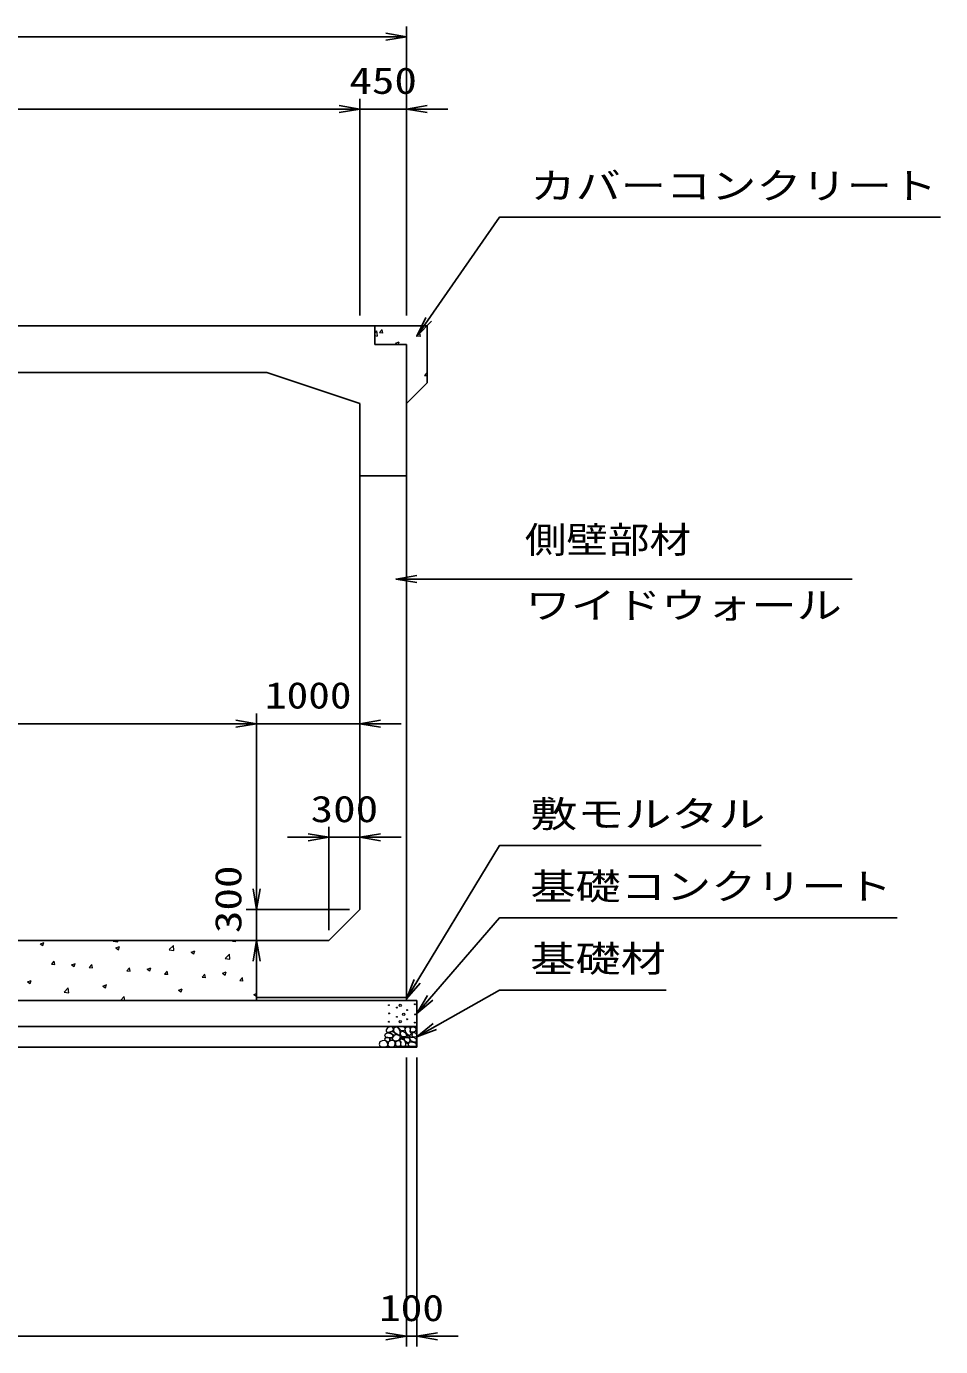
# Model space of a CAD drawing. Units: millimetres at full size. Extents: x 0 to 84100, y 0 to 59400.
# Drawn here: x 44822 to 53671, y 31520 to 44300 of the extents above; entities that cross this region are included whole.
import ezdxf
from ezdxf.enums import TextEntityAlignment as Align

# ---------------------------------------------------------------- set-up
doc = ezdxf.new("R2010")
doc.units = ezdxf.units.MM
for name, color, linetype, lineweight in [('D-DCR-HCHn', 4, 'Continuous', 9), ('D-STR-DIM', 7, 'Continuous', 25), ('D-STR-STRn', 1, 'Continuous', 25), ('D-STR-TXT', 7, 'Continuous', 25)]:
    doc.layers.add(name, color=color, linetype=linetype, lineweight=lineweight)
doc.styles.add('ＭＳ ゴシック', font='')
doc.styles.get('ＭＳ ゴシック').set_extended_font_data('MS Gothic')

# ---------------------------------------------------------------- blocks, each defined once
blk = doc.blocks.new('open_arrow')
at = {"color": 0, "linetype": 'Continuous', "lineweight": -2}
blk.add_lwpolyline([(7.5, 1.25), (0, 0), (7.5, -1.25)], dxfattribs=at)

msp = doc.modelspace()

# ---------------------------------------------------------------- linework, layer by layer
at = {"layer": 'D-DCR-HCHn'}
for p, q in [((48195, 41331.415), (48214.395, 41351.629)), ((48195, 41306.77), (48220.151, 41302.87)), ((48220.057, 41303.274), (48214.445, 41351.518)), ((48240.464, 41335.635), (48270.828, 41332.978)), ((48241.006, 41335.643), (48265.496, 41364.83)), ((48270.98, 41331.53), (48265.106, 41363.373)), ((48604.832, 41303.757), (48635.196, 41301.1)), ((48605.376, 41303.765), (48629.866, 41332.951)), ((48635.348, 41299.65), (48629.474, 41331.492)), ((48394.607, 41232.205), (48412.703, 41220)), ((48394.795, 41232.237), (48430.365, 41245.891)), ((48421.496, 41220), (48430.206, 41245.958)), ((48697.836, 41027.675), (48700, 41026.215)), ((48698.025, 41027.706), (48700, 41028.464)), ((48675.318, 40921.643), (48700, 40919.484)), ((48675.862, 40921.651), (48700, 40950.417)), ((48700, 40949.144), (48699.957, 40949.378)), ((44956.819, 35419.56), (44982.088, 35402.516)), ((44957.018, 35419.577), (44992.588, 35433.231)), ((44982.112, 35402.614), (44992.413, 35433.312)), ((45662.727, 35446.594), (45665.996, 35450)), ((45662.86, 35446.097), (45708.04, 35439.089)), ((45707.955, 35439.489), (45706.732, 35450)), ((46204.885, 35362.509), (46244.453, 35403.747)), ((46250.113, 35355.404), (46244.501, 35403.649)), ((46817.657, 35444.969), (46848.021, 35442.312)), ((46818.21, 35444.971), (46822.43, 35450)), ((46848.129, 35440.871), (46846.445, 35450)), ((45686.881, 35378.875), (45712.15, 35361.831)), ((45687.081, 35378.892), (45722.65, 35392.546)), ((45712.174, 35361.93), (45722.474, 35392.628)), ((46205.018, 35362.011), (46250.198, 35355.004)), ((46416.942, 35338.191), (46442.211, 35321.146)), ((46417.144, 35338.207), (46452.713, 35351.861)), ((46442.235, 35321.245), (46452.536, 35351.943)), ((46747.043, 35278.424), (46786.611, 35319.662)), ((46747.177, 35277.925), (46792.356, 35270.918)), ((46792.271, 35271.32), (46786.659, 35319.564)), ((45066.302, 35222.246), (45096.666, 35219.589)), ((45066.851, 35222.249), (45091.341, 35251.435)), ((45096.773, 35218.16), (45090.9, 35250.003)), ((45260.048, 35215.03), (45285.317, 35197.986)), ((45260.248, 35215.046), (45295.818, 35228.7)), ((45285.341, 35198.084), (45295.641, 35228.782)), ((45430.67, 35190.368), (45461.034, 35187.711)), ((45431.22, 35190.37), (45455.71, 35219.557)), ((45461.141, 35186.279), (45455.267, 35218.122)), ((45795.038, 35158.49), (45825.402, 35155.833)), ((45795.589, 35158.492), (45820.079, 35187.679)), ((45825.509, 35154.399), (45819.635, 35186.242)), ((45990.11, 35174.345), (46015.379, 35157.301)), ((45990.311, 35174.361), (46025.88, 35188.015)), ((46015.402, 35157.4), (46025.703, 35188.098)), ((46159.959, 35126.614), (46184.449, 35155.8)), ((46189.876, 35122.518), (46184.003, 35154.361)), ((46720.374, 35133.676), (46755.943, 35147.33)), ((46745.464, 35116.715), (46755.764, 35147.413)), ((44833.215, 35051.184), (44858.484, 35034.14)), ((44833.415, 35051.201), (44868.985, 35064.854)), ((44858.508, 35034.238), (44868.808, 35064.936)), ((45563.478, 35010.515), (45599.047, 35024.169)), ((45588.569, 34993.554), (45598.87, 35024.252)), ((46159.406, 35126.612), (46189.77, 35123.955)), ((46523.774, 35094.733), (46554.138, 35092.077)), ((46524.328, 35094.736), (46548.818, 35123.922)), ((46554.244, 35090.638), (46548.37, 35122.48)), ((46720.171, 35133.66), (46745.44, 35116.616)), ((46888.143, 35062.855), (46918.507, 35060.199)), ((46888.697, 35062.858), (46913.187, 35092.044)), ((46918.612, 35058.757), (46912.738, 35090.6)), ((45187.919, 34951.741), (45227.486, 34992.979)), ((45188.051, 34951.246), (45233.231, 34944.239)), ((45233.146, 34944.638), (45227.534, 34992.882)), ((45563.277, 35010.499), (45588.546, 34993.455)), ((45732.325, 34870), (45769.644, 34908.894)), ((45774.206, 34870), (45769.692, 34908.798)), ((46293.338, 34969.815), (46318.607, 34952.77)), ((46293.541, 34969.83), (46329.11, 34983.484)), ((46318.631, 34952.869), (46328.931, 34983.567)), ((47023.4, 34929.13), (47048.669, 34912.086)), ((47023.603, 34929.145), (47050, 34939.278)), ((47048.692, 34912.185), (47050, 34916.082))]:
    msp.add_line(p, q, dxfattribs=at)
for points in [[(48322.403, 34470.331), (48332.105, 34475.079), (48339.11, 34483.822), (48339.281, 34495.084), (48335.058, 34505.627), (48319.811, 34507.625), (48304.946, 34508.018), (48290.519, 34502.512), (48288.151, 34493.273), (48300.46, 34482.195), (48315.445, 34473.15)], [(48306.628, 34511.832), (48301.312, 34516.874), (48294.524, 34525.68), (48292.855, 34533.275), (48296.856, 34547.685), (48310.912, 34558.67), (48331.093, 34557.89), (48358.302, 34543.001), (48367.914, 34530.757), (48364.848, 34516.784), (48355.222, 34510.04), (48346.401, 34509.145), (48332.637, 34509.524), (48319.192, 34511.002)], [(48367.988, 34579.601), (48374.036, 34585.086), (48375.103, 34590.792), (48371.586, 34603.305), (48361.29, 34617.61), (48338.996, 34616.105), (48317.429, 34605.811), (48302.805, 34585.597), (48304.979, 34572.456), (48311.98, 34565.716), (48323.231, 34563.215), (48339.489, 34567.483), (48360.711, 34574.481)], [(48350.029, 34485.265), (48345.817, 34488.446), (48342.314, 34493.505), (48342.19, 34500.431), (48346.586, 34506.067), (48354.231, 34507.977), (48360.644, 34506.179), (48362.296, 34500.442), (48363.104, 34494.835), (48362.119, 34487.456), (48356.025, 34484.127)], [(48395.202, 34545.711), (48393.546, 34539.566), (48387.989, 34535.193), (48375.81, 34533.302), (48364.695, 34539.802), (48354.408, 34549.138), (48345.142, 34557.333), (48345.365, 34563.462), (48351.264, 34568.875), (48365.797, 34570.356), (48378.53, 34564.383), (48387.989, 34555.165), (48392.719, 34550.556)], [(48386.797, 34479.533), (48422.171, 34486.129), (48437.218, 34498.266), (48441.97, 34517.263), (48427.287, 34531.629), (48398.677, 34539.69), (48377.03, 34526.761), (48363.039, 34509.347), (48366.998, 34491.67)], [(48426.553, 34536.214), (48439.311, 34540.569), (48440.575, 34568.678), (48427.488, 34597.359), (48410.552, 34613.536), (48378.597, 34607.032), (48375.867, 34571.913), (48386.184, 34559.876), (48414.261, 34544.301)], [(48491.015, 34558.431), (48502.573, 34530.693), (48493.327, 34519.136), (48465.589, 34519.136), (48454.032, 34523.759), (48442.475, 34539.939), (48442.475, 34553.808), (48454.032, 34572.299), (48467.901, 34574.611)], [(48456.815, 34500.551), (48446.114, 34509.112), (48450.394, 34515.533), (48465.376, 34515.533), (48471.796, 34513.393), (48476.077, 34504.832), (48469.656, 34498.411)], [(48488.918, 34477.009), (48478.217, 34502.692), (48486.778, 34513.393), (48512.461, 34513.393), (48523.162, 34509.112), (48533.863, 34494.131), (48533.863, 34481.289), (48523.162, 34464.167), (48510.321, 34462.027)], [(48530.31, 34613.906), (48537.244, 34593.102), (48534.933, 34569.988), (48551.113, 34544.562), (48530.31, 34533.005), (48507.195, 34544.562), (48493.327, 34563.053), (48488.704, 34593.102), (48493.327, 34609.283), (48507.195, 34616.217)], [(48525.687, 34533.005), (48537.244, 34523.759), (48532.621, 34516.824), (48516.441, 34516.824), (48509.507, 34519.136), (48504.884, 34528.382), (48511.818, 34535.316)], [(48548.845, 34477.009), (48531.723, 34502.692), (48533.863, 34509.112), (48557.406, 34515.533), (48578.808, 34513.393), (48593.79, 34500.551), (48595.93, 34485.57), (48593.79, 34470.588), (48576.668, 34466.308)], [(48548.802, 34611.594), (48569.605, 34616.217), (48588.096, 34606.971), (48590.408, 34586.168), (48585.785, 34569.988), (48562.67, 34563.053), (48546.49, 34563.053), (48539.556, 34574.611), (48539.556, 34600.037)], [(48592.719, 34553.808), (48599.654, 34533.005), (48590.408, 34519.136), (48567.293, 34516.824), (48551.512, 34523.599), (48558.048, 34539.939), (48553.425, 34549.185), (48562.67, 34558.431), (48576.539, 34563.053)], [(48290.028, 34422.493), (48305.163, 34424.274), (48315.134, 34429.787), (48319.165, 34442.722), (48319.055, 34454.963), (48309.828, 34471.678), (48291.758, 34482.822), (48264.269, 34478.403), (48242.547, 34470.334), (48237.357, 34446.125), (48241.97, 34428.257), (48263.116, 34422.877)], [(48387.648, 34473.637), (48372.694, 34482.556), (48346.56, 34482.292), (48325.07, 34463.525), (48321.357, 34434.899), (48335.147, 34424.245), (48371.902, 34421.871), (48388.269, 34431.633), (48392.828, 34454.06)], [(48435.412, 34427.783), (48416.15, 34423.503), (48399.028, 34432.064), (48396.888, 34451.326), (48399.032, 34474.878), (48422.571, 34482.327), (48437.553, 34478.603), (48443.973, 34462.027), (48443.973, 34438.484)], [(48452.534, 34425.643), (48446.114, 34444.905), (48448.254, 34466.308), (48433.272, 34489.85), (48452.534, 34500.551), (48473.937, 34489.85), (48486.778, 34472.728), (48491.059, 34444.905), (48486.778, 34429.924), (48473.937, 34423.503)], [(48493.199, 34429.924), (48493.199, 34455.606), (48503.9, 34462.027), (48514.601, 34455.606), (48516.741, 34440.625), (48514.601, 34427.783), (48499.619, 34423.503)], [(48540.284, 34423.503), (48525.302, 34429.924), (48521.022, 34451.326), (48529.583, 34466.308), (48544.565, 34470.588), (48563.827, 34468.448), (48585.229, 34459.887), (48595.93, 34447.045), (48595.93, 34432.064), (48589.51, 34423.503), (48563.827, 34425.643)]]:
    msp.add_lwpolyline(points, close=True, dxfattribs=at)
msp.add_lwpolyline([(48456.568, 34618.547), (48473.907, 34616.446), (48485.742, 34608.701), (48485.374, 34589.819), (48479.486, 34576.087), (48464.975, 34576.185), (48444.893, 34579.153), (48435.201, 34593.689), (48425.918, 34603.492), (48423.116, 34614.345), (48435.901, 34618.547), (48456.918, 34618.547)], dxfattribs=at)
for centre, radius in [((48331.091, 34825.045), 4.5), ((48408.437, 34801.359), 4.5), ((48440.004, 34825.045), 11.25), ((48506.563, 34777.541), 4.5), ((48582.197, 34834.121), 4.5), ((48331.091, 34664.955), 4.5), ((48332.803, 34745.221), 4.5), ((48408.437, 34712.459), 4.5), ((48440.004, 34664.955), 11.25), ((48474.996, 34736.145), 11.25), ((48506.563, 34688.641), 4.5), ((48582.197, 34655.879), 4.5), ((48583.909, 34736.145), 4.5)]:
    msp.add_circle(centre, radius, dxfattribs=at)
at = {"layer": 'D-STR-DIM'}
for p, q in [((48500, 41500), (48500, 44300)), ((35600, 44200), (48500, 44200)), ((48050, 41500), (48050, 43600)), ((48050, 41500), (48050, 43600)), ((48500, 41500), (48500, 43600)), ((36050, 43500), (48050, 43500)), ((47650, 43500), (48900, 43500)), ((47050, 35550), (47050, 37650)), ((47050, 35550), (47050, 37650)), ((37050, 37550), (47050, 37550)), ((46650, 37550), (48450, 37550)), ((47350, 36450), (48450, 36450)), ((47750, 35550), (47750, 36550)), ((48050, 35850), (48050, 36550)), ((47050, 36150), (47050, 35050)), ((47950, 35750), (46950, 35750)), ((47650, 35450), (46950, 35450)), ((48500, 34320), (48500, 31520)), ((48500, 34320), (48500, 31520)), ((48600, 34320), (48600, 31520)), ((35600, 31620), (48500, 31620)), ((48100, 31620), (49000, 31620))]:
    msp.add_line(p, q, dxfattribs=at)
at = {"layer": 'D-STR-STRn'}
for p, q in [((35905, 41400), (48195, 41400)), ((48195, 41220), (48195, 41400)), ((48195, 41400), (48700, 41400)), ((48700, 41400), (48700, 40850)), ((48500, 41220), (48195, 41220)), ((48500, 41220), (48500, 34900)), ((36950, 40950), (47150, 40950)), ((47150, 40950), (48050, 40650)), ((48700, 40850), (48500, 40650)), ((48050, 40650), (48050, 35750)), ((48050, 39950), (48500, 39950)), ((47750, 35450), (48050, 35750)), ((36350, 35450), (47750, 35450)), ((47050, 35450), (47050, 34870)), ((47050, 34900), (48500, 34900)), ((48500, 34900), (48500, 34870)), ((35500, 34870), (48600, 34870)), ((48600, 34420), (48600, 34870)), ((35500, 34620), (48600, 34620)), ((35500, 34420), (48600, 34420))]:
    msp.add_line(p, q, dxfattribs=at)
at = {"layer": 'D-STR-TXT'}
for points in [[(48600, 41300), (49400, 42451.777), (49600, 42451.777), (53670.812, 42451.777)], [(48400, 38950), (49345.788, 38950), (49545.788, 38950), (52815.331, 38950)], [(48500, 34885), (49400, 36370), (49600, 36370), (51933.249, 36370)], [(48600, 34745), (49400, 35670), (49600, 35670), (53251.523, 35670)], [(48600, 34520), (49400, 34970), (49600, 34970), (51014.721, 34970)]]:
    msp.add_lwpolyline(points, dxfattribs=at)

# ---------------------------------------------------------------- block references
at = {"layer": 'D-STR-DIM', "xscale": 26.7, "yscale": 26.7}
for p, rotation in [((48500, 44200), 180), ((48050, 43500), 180), ((48050, 43500), 180), ((47050, 37550), 180), ((47050, 37550), 180), ((47750, 36450), 180), ((47050, 35750), 90), ((47050, 35450), 270), ((48500, 31620), 180), ((48500, 31620), 180)]:
    msp.add_blockref('open_arrow', p, dxfattribs=dict(at, rotation=rotation))
for p in [(48500, 43500), (48050, 37550), (48050, 36450), (48600, 31620)]:
    msp.add_blockref('open_arrow', p, dxfattribs=at)
at = {"layer": 'D-STR-TXT', "xscale": 26.7, "yscale": 26.7}
for p, rotation in [((48600, 41300), 55.2), ((48500, 34885), 58.8), ((48600, 34745), 49.1), ((48600, 34520), 29.4)]:
    msp.add_blockref('open_arrow', p, dxfattribs=dict(at, rotation=rotation))
msp.add_blockref('open_arrow', (48400, 38950), dxfattribs=at)

# ---------------------------------------------------------------- texts
at = {"layer": 'D-STR-DIM', "style": 'ＭＳ ゴシック'}
for s, width, p in [('450', 1.25, (48275, 43775)), ('1000', 1.2, (47550, 37825)), ('300', 1.25, (47900, 36725)), ('100', 1.2, (48550, 31895))]:
    msp.add_text(s, height=256.6, dxfattribs=dict(at, width=width)).set_placement(p, align=Align.MIDDLE_CENTER)
at = {"layer": 'D-STR-DIM', "style": 'ＭＳ ゴシック', "width": 1.25}
msp.add_text('300', height=256.6, rotation=90, dxfattribs=at).set_placement((46775, 35850), align=Align.MIDDLE_CENTER)
at = {"layer": 'D-STR-TXT', "style": 'ＭＳ ゴシック'}
for s, width, p in [('カバーコンクリート', 1.25, (49700, 42551.777)), ('ワイドウォール', 1.25, (49652.895, 38491.371)), ('敷モルタル', 1.3, (49700, 36470)), ('基礎コンクリート', 1.25, (49700, 35770)), ('基礎材', 1.25, (49700, 35070))]:
    msp.add_text(s, height=256.6, dxfattribs=dict(at, width=width)).set_placement(p, align=Align.BOTTOM_LEFT)
at = {"layer": 'D-STR-TXT', "style": 'ＭＳ ゴシック', "width": 1.15}
msp.add_text('側壁部材\u3000\u3000\u3000\u3000', height=256.6, dxfattribs=at).set_placement((49645.788, 39458.629), align=Align.TOP_LEFT)

doc.saveas('drawing.dxf')
